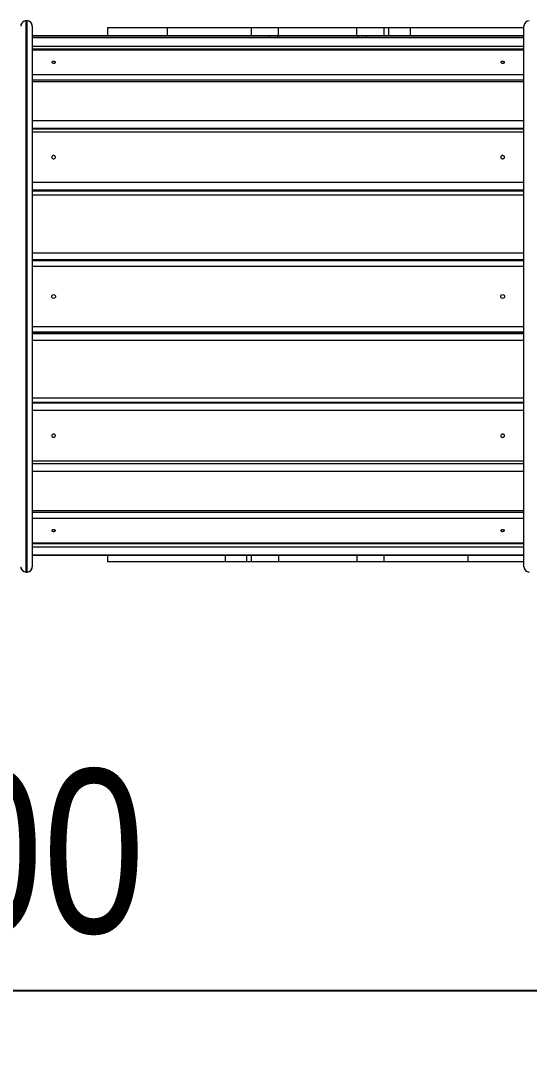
# Model space of a CAD drawing. Header units: millimetres. Extents: x -5884 to 5559, y -2544 to 2548.
# Drawn here: x 549 to 1480, y -815 to 1092 of the extents above; entities that cross this region are included whole.
import ezdxf

# ---------------------------------------------------------------- set-up
doc = ezdxf.new("R2010")
doc.units = ezdxf.units.MM
for name, color, linetype in [('DIKOM_ОБЪЕКТ', 7, 'Continuous'), ('DIKOM_РАЗМЕР_ЗОНА', 7, 'Continuous'), ('DIKOM_РАЗМЕР_ОБЪЕКТА', 7, 'Continuous')]:
    doc.layers.add(name, color=color, linetype=linetype)
doc.styles.add('style1', font='arialbd.ttf', dxfattribs={"width": 0.8})
doc.dimstyles.new('1-50', dxfattribs={"dimtxt": 300, "dimasz": 200, "dimexe": 100, "dimexo": 0, "dimgap": 100, "dimtad": 1, "dimtoh": 1, "dimtxsty": 'style1', "dimcen": 200, "dimclrd": 7, "dimclre": 7, "dimclrt": 7, "dimadec": 1, "dimazin": 2, "dimtfac": 1, "dimtmove": 0, "dimatfit": 2, "dimfxl": 0, "dimlwd": 25, "dimlwe": 18, "dimarcsym": 0})

# ---------------------------------------------------------------- blocks, each defined once
blk = doc.blocks.new('*D0')
at = {"layer": 'Defpoints', "color": 0, "transparency": 16777216}
for p in [(-3077, 587.1), (4058.8, 119.9), (4058.8, -683.8)]:
    blk.add_point(p, dxfattribs=at)
at = {"layer": 'DIKOM_РАЗМЕР_ОБЪЕКТА', "color": 7, "lineweight": 18, "transparency": 16777216}
for p, q in [((-3077, 587.1), (-3077, -783.8)), ((4058.8, 119.9), (4058.8, -783.8))]:
    blk.add_line(p, q, dxfattribs=at)
at = {"layer": 'DIKOM_РАЗМЕР_ОБЪЕКТА', "color": 7, "lineweight": 25, "transparency": 16777216}
blk.add_line((-2877, -683.8), (3858.8, -683.8), dxfattribs=at)
at = {"layer": 'DIKOM_РАЗМЕР_ОБЪЕКТА', "color": 7, "transparency": 16777216}
for points in [[(-2877, -650.5), (-2877, -717.2), (-3077, -683.8)], [(3858.8, -650.5), (3858.8, -717.2), (4058.8, -683.8)]]:
    blk.add_solid(points, dxfattribs=at)
at = {"layer": 'DIKOM_РАЗМЕР_ОБЪЕКТА', "color": 7, "transparency": 16777216, "insert": (403.3, -430.7), "char_height": 300, "attachment_point": 5, "style": 'style1'}
blk.add_mtext('{\\fArial|b0|i0|c204|p34;7100}', dxfattribs=at)
blk = doc.blocks.new('*D3')
at = {"layer": 'Defpoints', "color": 0, "transparency": 16777216}
for p in [(-5077, 145.2), (5558.8, 145.2), (5558.8, -2443.6)]:
    blk.add_point(p, dxfattribs=at)
at = {"layer": 'DIKOM_РАЗМЕР_ЗОНА', "color": 7, "lineweight": 18, "transparency": 16777216}
for p, q in [((-5077, 145.2), (-5077, -2543.6)), ((5558.8, 145.2), (5558.8, -2543.6))]:
    blk.add_line(p, q, dxfattribs=at)
at = {"layer": 'DIKOM_РАЗМЕР_ЗОНА', "color": 7, "lineweight": 25, "transparency": 16777216}
blk.add_line((-4877, -2443.6), (5358.8, -2443.6), dxfattribs=at)
at = {"layer": 'DIKOM_РАЗМЕР_ЗОНА', "color": 7, "transparency": 16777216}
for points in [[(-4877, -2410.2), (-4877, -2476.9), (-5077, -2443.6)], [(5358.8, -2410.2), (5358.8, -2476.9), (5558.8, -2443.6)]]:
    blk.add_solid(points, dxfattribs=at)
at = {"layer": 'DIKOM_РАЗМЕР_ЗОНА', "color": 7, "transparency": 16777216, "insert": (240.9, -2190.4), "char_height": 300, "attachment_point": 5, "style": 'style1'}
blk.add_mtext('{\\fArial|b0|i0|c204|p34;10600}', dxfattribs=at)

msp = doc.modelspace()

# ---------------------------------------------------------------- linework, layer by layer
at = {"layer": 'DIKOM_ОБЪЕКТ', "color": 7, "linetype": 'Continuous', "lineweight": 15}
for p, q in [((560.773, 1092.488), (558.773, 1092.488)), ((558.773, 82.67), (558.773, 1092.48)), ((560.773, 1092.48), (558.773, 1092.48)), ((560.773, 82.67), (560.773, 1092.48)), ((707.704, 1080.193), (707.704, 1065.193)), ((707.704, 1080.193), (817.704, 1080.193)), ((817.704, 1065.193), (817.704, 1080.193)), ((817.704, 1080.193), (970.845, 1080.193)), ((970.845, 1080.193), (970.845, 1065.193)), ((970.845, 1080.193), (1020.948, 1080.193)), ((1020.948, 1065.193), (1020.948, 1080.193)), ((1020.948, 1080.193), (1164.459, 1080.193)), ((1164.459, 1065.193), (1164.459, 1080.193)), ((1164.459, 1080.193), (1214.563, 1080.193)), ((1214.563, 1065.193), (1214.563, 1080.193)), ((1214.563, 1080.193), (1223.135, 1080.193)), ((1223.135, 1065.193), (1223.135, 1080.193)), ((1223.135, 1080.193), (1261.687, 1080.193)), ((1261.687, 1080.193), (1261.687, 1065.193)), ((1261.687, 1080.193), (1470.377, 1080.193)), ((1004.043, 1065.193), (570.11, 1065.193)), ((1470.272, 1061.725), (570.273, 1061.725)), ((1018.95, 1065.193), (1004.043, 1065.193)), ((1166.458, 1065.193), (1018.95, 1065.193)), ((1181.365, 1065.193), (1166.458, 1065.193)), ((1470.334, 1065.193), (1181.365, 1065.193)), ((1470.272, 1040.283), (570.273, 1040.283)), ((1470.272, 983.836), (570.273, 983.836)), ((1470.272, 893.725), (570.273, 893.725)), ((1470.272, 780.348), (570.273, 780.348)), ((570.273, 654.3), (1470.272, 654.3)), ((1470.272, 652.575), (570.273, 652.575)), ((1455.272, 654.3), (1455.272, 652.575)), ((570.273, 522.575), (1470.272, 522.575)), ((1470.272, 520.203), (570.273, 520.203)), ((1455.272, 522.575), (1455.272, 520.203)), ((570.273, 394.154), (1470.272, 394.154)), ((570.273, 281.425), (1470.272, 281.425)), ((570.273, 192.55), (1470.272, 192.55)), ((570.273, 134.867), (1470.272, 134.867)), ((570.273, 113.443), (1470.272, 113.443)), ((707.704, 113.443), (707.704, 101.575)), ((923.72, 101.575), (707.704, 101.575)), ((962.272, 101.575), (923.72, 101.575)), ((970.845, 101.575), (962.272, 101.575)), ((1020.948, 101.575), (970.845, 101.575)), ((1164.459, 101.575), (1020.948, 101.575)), ((1214.563, 101.575), (1164.459, 101.575)), ((1367.704, 101.575), (1214.563, 101.575)), ((1470.411, 101.575), (1367.704, 101.575)), ((558.773, 82.67), (560.773, 82.67)), ((558.773, 82.662), (560.773, 82.662))]:
    msp.add_line(p, q, dxfattribs=at)
at = {"layer": 'DIKOM_ОБЪЕКТ', "color": 8, "linetype": 'Continuous', "lineweight": 15}
for p, q in [((558.773, 1092.48), (558.773, 1092.488)), ((560.773, 1092.48), (560.773, 1092.488)), ((1470.272, 1061.633), (570.273, 1061.633)), ((1004.043, 1061.725), (1004.043, 1065.193)), ((1018.95, 1065.193), (1018.95, 1061.725)), ((1166.458, 1065.193), (1166.458, 1061.725)), ((1181.365, 1065.193), (1181.365, 1061.725)), ((570.273, 1046.185), (1470.272, 1046.185)), ((570.273, 1039.434), (1470.272, 1039.434)), ((1470.272, 993.58), (570.273, 993.58)), ((570.273, 981.527), (1470.272, 981.527)), ((1470.272, 908.997), (570.273, 908.997)), ((570.273, 895.598), (1470.272, 895.598)), ((1470.272, 894.084), (570.273, 894.084)), ((570.273, 889.371), (1470.272, 889.371)), ((1470.272, 796.068), (570.273, 796.068)), ((570.273, 782.936), (1470.272, 782.936)), ((1470.272, 781.853), (570.273, 781.853)), ((570.273, 773.53), (1470.272, 773.53)), ((1470.272, 667.046), (570.273, 667.046)), ((570.273, 655.251), (1470.272, 655.251)), ((1470.272, 654.686), (570.273, 654.686)), ((576.273, 654.3), (576.273, 652.575)), ((1465.272, 654.3), (1465.272, 652.575)), ((570.273, 643.075), (1470.272, 643.075)), ((1470.272, 532.075), (570.273, 532.075)), ((570.273, 519.816), (1470.272, 519.816)), ((1470.272, 519.252), (570.273, 519.252)), ((576.273, 522.575), (576.273, 520.203)), ((1465.272, 522.575), (1465.272, 520.203)), ((570.273, 507.456), (1470.272, 507.456)), ((1470.272, 400.972), (570.273, 400.972)), ((570.273, 393.297), (1470.272, 393.297)), ((1470.272, 392.214), (570.273, 392.214)), ((570.273, 379.082), (1470.272, 379.082)), ((1470.272, 285.779), (570.273, 285.779)), ((1470.272, 280.787), (570.273, 280.787)), ((570.273, 267.388), (1470.272, 267.388)), ((1470.272, 194.858), (570.273, 194.858)), ((570.273, 181.57), (1470.272, 181.57)), ((1470.272, 135.716), (570.273, 135.716)), ((570.273, 128.984), (1470.272, 128.984)), ((1470.272, 113.536), (570.273, 113.536)), ((923.72, 101.575), (923.72, 113.443)), ((962.272, 113.443), (962.272, 101.575)), ((970.845, 113.443), (970.845, 101.575)), ((1020.948, 113.443), (1020.948, 101.575)), ((1164.459, 113.443), (1164.459, 101.575)), ((1214.563, 101.575), (1214.563, 113.443)), ((1367.704, 113.443), (1367.704, 101.575)), ((558.773, 82.662), (558.773, 82.67)), ((560.773, 82.662), (560.773, 82.67))]:
    msp.add_line(p, q, dxfattribs=at)
at = {"layer": 'DIKOM_ОБЪЕКТ', "color": 7, "linetype": 'Continuous', "lineweight": 15, "flags": 128}
for points in [[(605.773, 1016.507), (605.962, 1016.038), (606.511, 1015.619), (607.358, 1015.297), (608.413, 1015.105), (609.562, 1015.066), (610.678, 1015.183), (611.643, 1015.443), (612.351, 1015.819), (612.725, 1016.269), (612.725, 1016.745), (612.351, 1017.195), (611.643, 1017.571), (610.678, 1017.831), (609.562, 1017.948), (608.413, 1017.909), (607.358, 1017.717), (606.511, 1017.395), (605.962, 1016.976), (605.773, 1016.507)], [(1427.773, 1016.507), (1427.962, 1016.038), (1428.51, 1015.619), (1429.358, 1015.297), (1430.413, 1015.105), (1431.562, 1015.066), (1432.678, 1015.183), (1433.643, 1015.443), (1434.351, 1015.819), (1434.725, 1016.269), (1434.725, 1016.745), (1434.351, 1017.195), (1433.643, 1017.571), (1432.678, 1017.831), (1431.562, 1017.948), (1430.413, 1017.909), (1429.358, 1017.717), (1428.51, 1017.395), (1427.962, 1016.976), (1427.773, 1016.507)], [(605.773, 842.72), (605.962, 841.764), (606.511, 840.913), (607.358, 840.257), (608.413, 839.868), (609.562, 839.788), (610.678, 840.025), (611.643, 840.555), (612.351, 841.319), (612.725, 842.235), (612.725, 843.204), (612.351, 844.12), (611.643, 844.884), (610.678, 845.414), (609.562, 845.651), (608.413, 845.572), (607.358, 845.182), (606.511, 844.527), (605.962, 843.675), (605.773, 842.72)], [(1427.773, 842.72), (1427.962, 841.764), (1428.51, 840.913), (1429.358, 840.257), (1430.413, 839.868), (1431.562, 839.788), (1432.678, 840.025), (1433.643, 840.555), (1434.351, 841.319), (1434.725, 842.235), (1434.725, 843.204), (1434.351, 844.12), (1433.643, 844.884), (1432.678, 845.414), (1431.562, 845.651), (1430.413, 845.572), (1429.358, 845.182), (1428.51, 844.527), (1427.962, 843.675), (1427.773, 842.72)], [(605.773, 332.43), (605.962, 331.475), (606.511, 330.623), (607.358, 329.967), (608.413, 329.578), (609.562, 329.499), (610.678, 329.736), (611.643, 330.266), (612.351, 331.03), (612.725, 331.946), (612.725, 332.915), (612.351, 333.831), (611.643, 334.595), (610.678, 335.125), (609.562, 335.362), (608.413, 335.282), (607.358, 334.893), (606.511, 334.237), (605.962, 333.386), (605.773, 332.43)], [(1427.773, 332.43), (1427.962, 331.475), (1428.51, 330.623), (1429.358, 329.967), (1430.413, 329.578), (1431.562, 329.499), (1432.678, 329.736), (1433.643, 330.266), (1434.351, 331.03), (1434.725, 331.946), (1434.725, 332.915), (1434.351, 333.831), (1433.643, 334.595), (1432.678, 335.125), (1431.562, 335.362), (1430.413, 335.282), (1429.358, 334.893), (1428.51, 334.237), (1427.962, 333.386), (1427.773, 332.43)], [(605.773, 158.643), (605.962, 158.173), (606.511, 157.755), (607.358, 157.433), (608.413, 157.241), (609.562, 157.202), (610.678, 157.319), (611.643, 157.579), (612.351, 157.955), (612.725, 158.405), (612.725, 158.881), (612.351, 159.331), (611.643, 159.707), (610.678, 159.967), (609.562, 160.084), (608.413, 160.045), (607.358, 159.853), (606.511, 159.531), (605.962, 159.112), (605.773, 158.643)], [(1427.773, 158.643), (1427.962, 158.173), (1428.51, 157.755), (1429.358, 157.433), (1430.413, 157.241), (1431.562, 157.202), (1432.678, 157.319), (1433.643, 157.579), (1434.351, 157.955), (1434.725, 158.405), (1434.725, 158.881), (1434.351, 159.331), (1433.643, 159.707), (1432.678, 159.967), (1431.562, 160.084), (1430.413, 160.045), (1429.358, 159.853), (1428.51, 159.531), (1427.962, 159.112), (1427.773, 158.643)]]:
    msp.add_lwpolyline(points, dxfattribs=at)
at = {"layer": 'DIKOM_ОБЪЕКТ', "color": 7, "linetype": 'Continuous', "lineweight": 15}
for centre in [(609.273, 587.575), (1431.273, 587.575)]:
    msp.add_circle(centre, 3.5, dxfattribs=at)
for centre, radius, start, end in [((558.773, 1082.988), 9.5, 90, 180), ((558.772, 1082.981), 9.499, 89.994605, 179.994637), ((560.773, 1082.988), 9.5, 0, 90), ((560.773, 1082.981), 9.499, 0.005369, 90.005388), ((1479.772, 1082.981), 9.499, 89.994947, 179.994133), ((1479.773, 1082.988), 9.5, 90, 180), ((558.772, 92.169), 9.499, 180.005356, 270.005626), ((558.773, 92.162), 9.5, 180, 270), ((560.773, 92.169), 9.499, 269.994381, 359.994637), ((560.773, 92.162), 9.5, 270, 0), ((1479.772, 92.169), 9.499, 180.005861, 270.005284), ((1479.773, 92.162), 9.5, 180, 270)]:
    msp.add_arc(centre, radius, start, end, dxfattribs=at)
for points, knots in [([(570.273, 1082.982), (570.273, 1082.778), (570.273, 1082.371), (570.273, 1080.748), (570.273, 1078.355), (570.273, 1075.074), (570.273, 1070.938), (570.273, 1065.932), (570.273, 1060.052), (570.273, 1053.277), (570.273, 1045.798), (570.273, 1037.741), (570.273, 1029.159), (570.273, 1019.836), (570.273, 1009.77), (570.273, 998.054), (570.273, 984.509), (570.273, 968.903), (570.273, 952.284), (570.273, 934.685), (570.273, 916.184), (570.273, 896.86), (570.273, 876.771), (570.273, 857.412), (570.273, 838.968), (570.273, 821.644), (570.273, 804.037), (570.273, 786.176), (570.273, 767.461), (570.273, 747.837), (570.273, 727.437), (570.273, 706.946), (570.273, 686.507), (570.273, 666.249), (570.273, 646.226), (570.273, 626.535), (570.273, 606.992), (570.273, 587.458), (570.273, 567.805), (570.273, 547.9), (570.273, 527.844), (570.273, 507.567), (570.273, 487.31), (570.273, 467.107), (570.273, 446.986), (570.273, 426.951), (570.273, 407.571), (570.273, 388.974), (570.273, 371.113), (570.273, 353.506), (570.273, 336.182), (570.273, 317.738), (570.273, 298.379), (570.273, 278.29), (570.273, 258.966), (570.273, 240.465), (570.273, 222.866), (570.273, 206.247), (570.273, 190.641), (570.273, 177.097), (570.273, 165.38), (570.273, 155.314), (570.273, 145.991), (570.273, 137.409), (570.273, 129.301), (570.273, 121.736), (570.273, 114.864), (570.273, 108.918), (570.273, 103.911), (570.273, 99.836), (570.273, 96.65), (570.273, 94.336), (570.273, 92.764), (570.273, 92.367), (570.273, 92.168)], [0, 0, 0, 0, 0.0128599, 0.02571733, 0.03890386, 0.05218226, 0.06567456, 0.07909327, 0.09261045, 0.10636254, 0.12011833, 0.13287659, 0.14563005, 0.15849041, 0.17143979, 0.1843946, 0.20075318, 0.21711214, 0.23355594, 0.25000003, 0.26644378, 0.28288791, 0.29924652, 0.31560546, 0.32855993, 0.3415094, 0.3543698, 0.36712313, 0.3798817, 0.39388709, 0.40788971, 0.42163833, 0.43530131, 0.44876607, 0.46180715, 0.47474194, 0.48736952, 0.5, 0.51285967, 0.52571725, 0.53890384, 0.55218228, 0.56567451, 0.57909327, 0.59261044, 0.60636254, 0.62011832, 0.63287655, 0.64563001, 0.65849037, 0.67143975, 0.68439456, 0.70075317, 0.71711209, 0.73355589, 0.75, 0.76644376, 0.78288786, 0.79924647, 0.81560542, 0.82855993, 0.84150934, 0.85436972, 0.86712309, 0.8798817, 0.89388705, 0.90788966, 0.92163829, 0.93530126, 0.948766, 0.9618071, 0.97474192, 0.98736951, 1, 1, 1, 1]), ([(1470.272, 92.168), (1470.272, 92.372), (1470.272, 92.779), (1470.272, 94.402), (1470.272, 96.795), (1470.272, 100.076), (1470.272, 104.212), (1470.272, 109.218), (1470.272, 115.098), (1470.272, 121.873), (1470.272, 129.352), (1470.272, 137.409), (1470.272, 145.991), (1470.272, 155.314), (1470.272, 165.38), (1470.272, 177.096), (1470.272, 190.641), (1470.272, 206.247), (1470.272, 222.866), (1470.272, 240.465), (1470.272, 258.966), (1470.272, 278.29), (1470.272, 298.379), (1470.272, 317.738), (1470.272, 336.182), (1470.272, 353.506), (1470.272, 371.113), (1470.272, 388.974), (1470.272, 407.689), (1470.272, 427.313), (1470.272, 447.713), (1470.272, 468.204), (1470.272, 488.643), (1470.272, 508.901), (1470.272, 528.923), (1470.272, 548.615), (1470.272, 568.158), (1470.272, 587.692), (1470.272, 607.345), (1470.272, 627.25), (1470.272, 647.305), (1470.272, 667.583), (1470.272, 687.84), (1470.272, 708.043), (1470.272, 728.164), (1470.272, 748.199), (1470.272, 767.579), (1470.272, 786.176), (1470.272, 804.037), (1470.272, 821.644), (1470.272, 838.968), (1470.272, 857.412), (1470.272, 876.771), (1470.272, 896.86), (1470.272, 916.184), (1470.272, 934.685), (1470.272, 952.284), (1470.272, 968.903), (1470.272, 984.509), (1470.272, 998.053), (1470.272, 1009.77), (1470.272, 1019.836), (1470.272, 1029.159), (1470.272, 1037.741), (1470.272, 1045.849), (1470.272, 1053.414), (1470.272, 1060.286), (1470.272, 1066.232), (1470.272, 1071.239), (1470.272, 1075.314), (1470.272, 1078.5), (1470.272, 1080.814), (1470.272, 1082.386), (1470.272, 1082.783), (1470.272, 1082.982)], [0, 0, 0, 0, 0.0128599, 0.02571734, 0.03890386, 0.05218227, 0.06567455, 0.07909327, 0.09261045, 0.10636254, 0.12011832, 0.1328766, 0.14563005, 0.15849042, 0.17143979, 0.1843946, 0.20075319, 0.21711215, 0.23355593, 0.25000002, 0.26644377, 0.28288793, 0.29924651, 0.31560547, 0.32855992, 0.34150941, 0.3543698, 0.36712313, 0.3798817, 0.39388709, 0.40788973, 0.42163832, 0.43530132, 0.44876607, 0.46180713, 0.47474196, 0.48736951, 0.50000001, 0.51285969, 0.52571724, 0.53890381, 0.55218228, 0.56567449, 0.57909329, 0.59261043, 0.60636254, 0.62011832, 0.63287656, 0.64563001, 0.65849037, 0.67143977, 0.68439456, 0.70075317, 0.71711211, 0.73355589, 0.75, 0.76644375, 0.78288788, 0.79924647, 0.81560542, 0.82855994, 0.84150935, 0.85436972, 0.86712309, 0.87988169, 0.89388705, 0.90788965, 0.92163829, 0.93530126, 0.948766, 0.9618071, 0.97474192, 0.98736951, 1, 1, 1, 1])]:
    msp.add_open_spline(points, degree=3, knots=knots, dxfattribs=at)

# ---------------------------------------------------------------- dimensions: what is measured, and where the dimension line sits
at = {"layer": 'DIKOM_РАЗМЕР_ЗОНА', "color": 3}
dim = msp.add_linear_dim(base=(5558.848, -2443.572), p1=(-5076.992, 145.178), p2=(5558.848, 145.178), text='{\\fArial|b0|i0|c204|p34;10600}', dimstyle='1-50', dxfattribs=at)
dim.commit()
dim.dimension.update_dxf_attribs({"geometry": '*D3', "text_midpoint": (240.928, -2443.572), "dimtype": 160})
at = {"layer": 'DIKOM_РАЗМЕР_ОБЪЕКТА'}
dim = msp.add_linear_dim(base=(4058.848, -683.84), p1=(-3076.992, 587.138), p2=(4058.848, 119.861), text='{\\fArial|b0|i0|c204|p34;7100}', dimstyle='1-50', dxfattribs=at)
dim.commit()
dim.dimension.update_dxf_attribs({"geometry": '*D0', "text_midpoint": (403.291, -683.84), "dimtype": 160})

doc.saveas('drawing.dxf')
